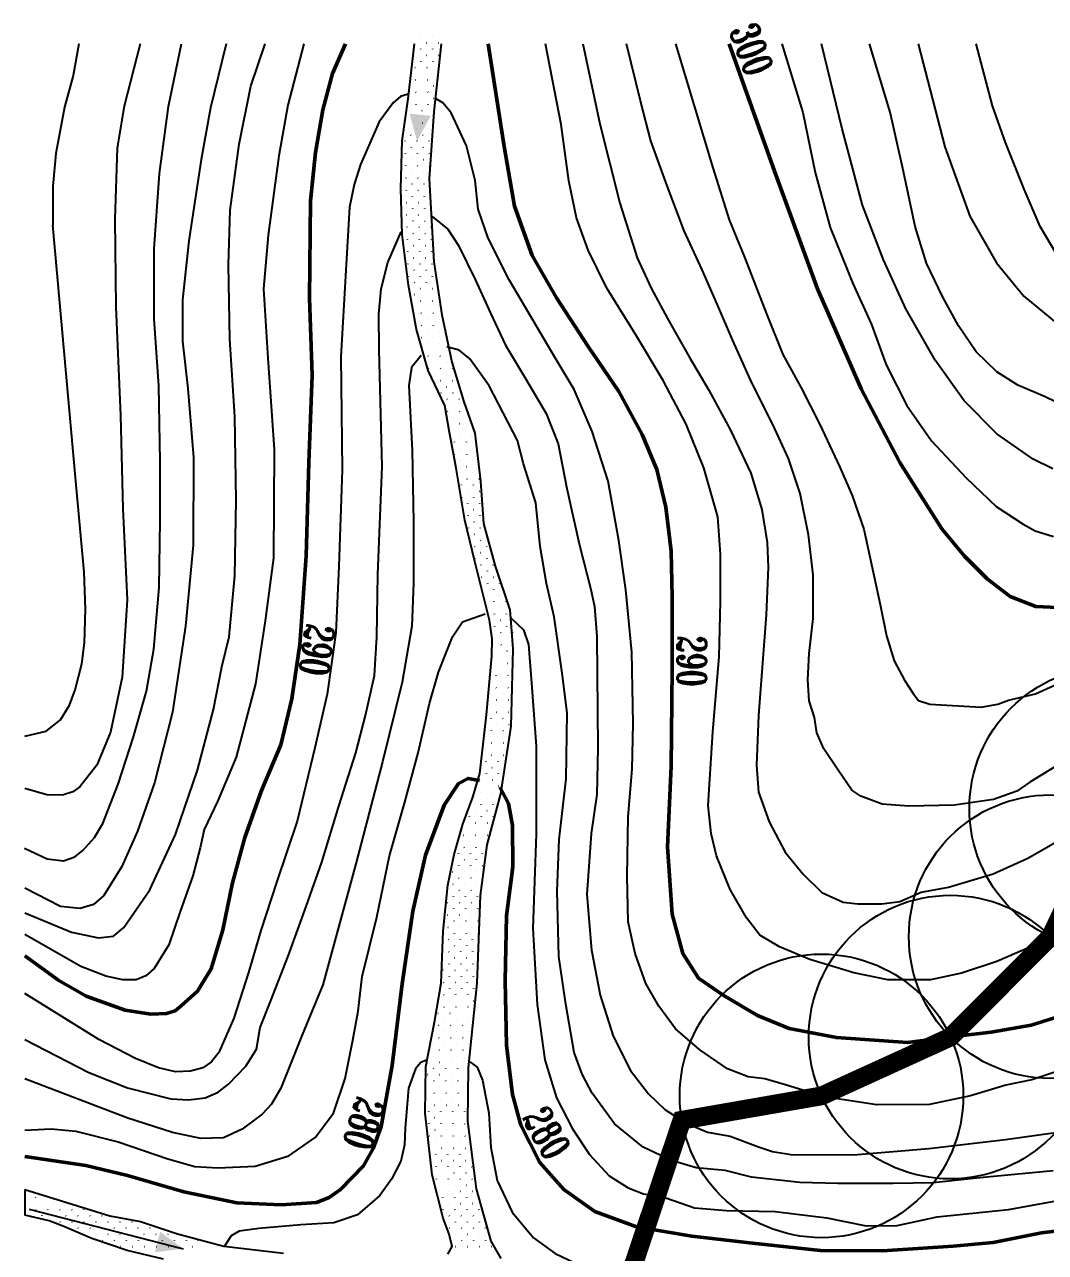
# Model space of a CAD drawing. Header units: millimetres. Extents: x 2268 to 10992, y 389 to 3530.
# Drawn here: x 2281 to 2552.8, y 1310.5 to 1637.3 of the extents above; entities that cross this region are included whole.
import ezdxf
from ezdxf.enums import TextEntityAlignment as Align

# ---------------------------------------------------------------- set-up
doc = ezdxf.new("R2010")
doc.units = ezdxf.units.MM
doc.layers.get('0').update_dxf_attribs({"true_color": 0xd9d9d9})
for name, color, linetype in [('cerchi', 101, 'Continuous'), ('fiume', 4, 'Continuous'), ('tracciolino 1', 140, 'Continuous')]:
    doc.layers.add(name, color=color, linetype=linetype)
doc.layers.add('linee rosse', color=7, linetype='Continuous', lineweight=50, true_color=0xffc2c2)
doc.styles.add('TRIPLEX', font='romant', dxfattribs={"width": 0.86, "height": 10})

# ---------------------------------------------------------------- blocks, each defined once
blk = doc.blocks.new('B01C419F8')
at = {"layer": 'fiume', "linetype": 'Continuous'}
for p, q in [((262.66, 45.44), (262.68, 45.45)), ((263.82, 45.47), (263.84, 45.48)), ((264.98, 45.5), (265, 45.51)), ((265.56, 46.08), (265.57, 46.09)), ((266.14, 45.52), (266.15, 45.54)), ((267.3, 45.55), (267.31, 45.57)), ((268.46, 45.58), (268.47, 45.59)), ((269.62, 45.61), (269.63, 45.62)), ((270.78, 45.64), (270.79, 45.65)), ((271.94, 45.66), (271.95, 45.68)), ((273.1, 45.69), (273.11, 45.71)), ((274.26, 45.72), (274.27, 45.74)), ((275.42, 45.75), (275.43, 45.76)), ((277.16, 45.23), (277.17, 45.24)), ((278.32, 45.25), (278.33, 45.27)), ((259.18, 44.22), (259.2, 44.24)), ((260.34, 44.25), (260.36, 44.26)), ((260.92, 44.83), (260.94, 44.84)), ((261.5, 44.28), (261.52, 44.29)), ((262.08, 44.86), (262.1, 44.87)), ((262.66, 44.31), (262.68, 44.32)), ((263.24, 44.89), (263.26, 44.9)), ((263.82, 44.34), (263.84, 44.35)), ((264.4, 44.92), (264.42, 44.93)), ((264.98, 44.36), (265, 44.38)), ((265.56, 44.94), (265.58, 44.96)), ((266.14, 44.39), (266.15, 44.41)), ((266.72, 44.97), (266.73, 44.99)), ((267.3, 44.42), (267.31, 44.43)), ((267.88, 45), (267.89, 45.01)), ((268.46, 44.45), (268.47, 44.46)), ((269.04, 45.03), (269.05, 45.04)), ((269.62, 44.48), (269.63, 44.49)), ((270.2, 45.06), (270.21, 45.07)), ((270.78, 44.51), (270.79, 44.52)), ((271.36, 45.09), (271.37, 45.1)), ((271.94, 44.53), (271.95, 44.55)), ((272.52, 45.11), (272.53, 45.13)), ((273.1, 44.56), (273.11, 44.58)), ((273.68, 45.14), (273.69, 45.16)), ((274.26, 44.59), (274.27, 44.6)), ((274.84, 45.17), (274.85, 45.18)), ((275.42, 44.62), (275.43, 44.63)), ((276, 45.2), (276.01, 45.21)), ((276, 44.07), (276.01, 44.08)), ((276.58, 44.65), (276.59, 44.66)), ((277.16, 44.1), (277.17, 44.11)), ((277.74, 44.68), (277.75, 44.69)), ((278.32, 44.12), (278.33, 44.14)), ((278.9, 44.7), (278.91, 44.72)), ((279.48, 44.15), (279.49, 44.17)), ((280.06, 44.73), (280.07, 44.75)), ((280.64, 44.18), (280.65, 44.19)), ((281.22, 44.76), (281.23, 44.77)), ((281.8, 44.21), (281.81, 44.22)), ((282.96, 44.24), (282.97, 44.25)), ((323.54, 44.1), (323.56, 44.11)), ((251.07, 42.89), (251.08, 42.91)), ((252.22, 42.92), (252.24, 42.94)), ((253.38, 42.95), (253.4, 42.96)), ((254.54, 42.98), (254.56, 42.99)), ((255.7, 43.01), (255.72, 43.02)), ((256.86, 43.03), (256.88, 43.05)), ((257.44, 43.61), (257.46, 43.63)), ((258.02, 43.06), (258.04, 43.08)), ((258.6, 43.64), (258.62, 43.66)), ((259.18, 43.09), (259.2, 43.11)), ((259.76, 43.67), (259.78, 43.69)), ((260.34, 43.12), (260.36, 43.13)), ((260.92, 43.7), (260.94, 43.71)), ((262.08, 43.73), (262.1, 43.74)), ((263.24, 43.76), (263.26, 43.77)), ((270.2, 43.93), (270.21, 43.94)), ((271.36, 43.95), (271.37, 43.97)), ((272.52, 43.98), (272.53, 44)), ((273.68, 44.01), (273.69, 44.02)), ((274.84, 44.04), (274.85, 44.05)), ((275.42, 43.49), (275.43, 43.5)), ((276.58, 43.52), (276.59, 43.53)), ((277.74, 43.54), (277.75, 43.56)), ((278.9, 43.57), (278.91, 43.59)), ((279.48, 43.02), (279.49, 43.03)), ((280.06, 43.6), (280.07, 43.61)), ((280.64, 43.05), (280.65, 43.06)), ((281.22, 43.63), (281.23, 43.64)), ((281.8, 43.08), (281.81, 43.09)), ((282.38, 43.66), (282.39, 43.67)), ((282.96, 43.11), (282.97, 43.12)), ((283.54, 43.69), (283.55, 43.7)), ((284.12, 43.13), (284.13, 43.15)), ((284.7, 43.71), (284.71, 43.73)), ((285.28, 43.16), (285.29, 43.18)), ((286.43, 43.19), (286.45, 43.2)), ((287.59, 43.22), (287.61, 43.23)), ((321.22, 42.91), (321.24, 42.92)), ((321.8, 43.49), (321.82, 43.5)), ((322.38, 42.94), (322.4, 42.95)), ((322.96, 43.52), (322.98, 43.53)), ((323.54, 42.96), (323.56, 42.98)), ((245.85, 42.2), (245.86, 42.21)), ((247.01, 42.23), (247.02, 42.24)), ((248.17, 42.26), (248.18, 42.27)), ((249.33, 42.28), (249.34, 42.3)), ((249.91, 42.86), (249.92, 42.88)), ((249.91, 41.73), (249.92, 41.75)), ((250.49, 42.31), (250.5, 42.33)), ((251.07, 41.76), (251.08, 41.78)), ((251.65, 42.34), (251.66, 42.36)), ((252.22, 41.79), (252.24, 41.8)), ((252.8, 42.37), (252.82, 42.38)), ((253.38, 41.82), (253.4, 41.83)), ((253.96, 42.4), (253.98, 42.41)), ((254.54, 41.85), (254.56, 41.86)), ((255.12, 42.43), (255.14, 42.44)), ((255.7, 41.87), (255.72, 41.89)), ((256.28, 42.45), (256.3, 42.47)), ((257.44, 42.48), (257.46, 42.5)), ((258.6, 42.51), (258.62, 42.53)), ((281.22, 42.5), (281.23, 42.51)), ((282.38, 42.53), (282.39, 42.54)), ((282.96, 41.97), (282.97, 41.99)), ((283.54, 42.55), (283.55, 42.57)), ((284.12, 42), (284.13, 42.02)), ((284.7, 42.58), (284.71, 42.6)), ((285.28, 42.03), (285.29, 42.04)), ((285.85, 42.61), (285.87, 42.62)), ((286.43, 42.06), (286.45, 42.07)), ((287.01, 42.64), (287.03, 42.65)), ((287.59, 42.09), (287.61, 42.1)), ((288.17, 42.67), (288.19, 42.68)), ((288.75, 42.12), (288.77, 42.13)), ((289.33, 42.7), (289.35, 42.71)), ((289.91, 42.14), (289.93, 42.16)), ((290.49, 42.72), (290.51, 42.74)), ((291.07, 42.17), (291.09, 42.19)), ((291.65, 42.75), (291.67, 42.77)), ((292.23, 42.2), (292.25, 42.21)), ((292.81, 42.78), (292.83, 42.79)), ((293.39, 42.23), (293.41, 42.24)), ((293.97, 42.81), (293.99, 42.82)), ((294.55, 42.26), (294.57, 42.27)), ((295.13, 42.84), (295.15, 42.85)), ((295.71, 42.28), (295.73, 42.3)), ((296.29, 41.73), (296.31, 41.75)), ((296.87, 42.31), (296.89, 42.33)), ((297.45, 41.76), (297.47, 41.78)), ((298.03, 42.34), (298.05, 42.36)), ((298.61, 41.79), (298.63, 41.8)), ((299.19, 42.37), (299.21, 42.38)), ((299.77, 41.82), (299.78, 41.83)), ((300.35, 42.4), (300.36, 42.41)), ((300.93, 41.85), (300.94, 41.86)), ((301.51, 42.43), (301.52, 42.44)), ((302.09, 41.87), (302.1, 41.89)), ((303.25, 41.9), (303.26, 41.92)), ((304.41, 41.93), (304.42, 41.95)), ((305.57, 41.96), (305.58, 41.97)), ((316.01, 42.21), (316.02, 42.23)), ((317.17, 42.24), (317.18, 42.26)), ((318.33, 42.27), (318.34, 42.28)), ((319.48, 42.3), (319.5, 42.31)), ((320.06, 42.88), (320.08, 42.89)), ((320.06, 41.75), (320.08, 41.76)), ((320.64, 42.33), (320.66, 42.34)), ((321.22, 41.78), (321.24, 41.79)), ((321.8, 42.36), (321.82, 42.37)), ((322.38, 41.8), (322.4, 41.82)), ((322.96, 42.38), (322.98, 42.4)), ((323.54, 41.83), (323.56, 41.85)), ((243.53, 41.01), (243.54, 41.03)), ((244.69, 41.04), (244.7, 41.05)), ((245.27, 41.62), (245.28, 41.63)), ((245.85, 41.07), (245.86, 41.08)), ((246.43, 41.65), (246.44, 41.66)), ((247.01, 41.1), (247.02, 41.11)), ((247.59, 41.68), (247.6, 41.69)), ((248.17, 41.13), (248.18, 41.14)), ((248.75, 41.71), (248.76, 41.72)), ((248.75, 40.57), (248.76, 40.59)), ((249.33, 41.15), (249.34, 41.17)), ((250.49, 41.18), (250.5, 41.2)), ((251.65, 41.21), (251.66, 41.22)), ((252.8, 41.24), (252.82, 41.25)), ((283.54, 41.42), (283.55, 41.44)), ((284.7, 41.45), (284.71, 41.46)), ((285.28, 40.9), (285.29, 40.91)), ((285.85, 41.48), (285.87, 41.49)), ((286.43, 40.93), (286.45, 40.94)), ((287.01, 41.51), (287.03, 41.52)), ((287.59, 40.96), (287.61, 40.97)), ((288.17, 41.54), (288.19, 41.55)), ((288.75, 40.98), (288.77, 41)), ((289.33, 41.56), (289.35, 41.58)), ((289.91, 41.01), (289.93, 41.03)), ((290.49, 41.59), (290.51, 41.61)), ((291.07, 41.04), (291.09, 41.05)), ((291.65, 41.62), (291.67, 41.63)), ((292.23, 41.07), (292.25, 41.08)), ((292.81, 41.65), (292.83, 41.66)), ((293.39, 41.1), (293.41, 41.11)), ((293.97, 41.68), (293.99, 41.69)), ((294.55, 41.13), (294.57, 41.14)), ((295.13, 41.71), (295.15, 41.72)), ((295.13, 40.57), (295.15, 40.59)), ((295.71, 41.15), (295.73, 41.17)), ((296.29, 40.6), (296.31, 40.62)), ((296.87, 41.18), (296.89, 41.2)), ((297.45, 40.63), (297.47, 40.64)), ((298.03, 41.21), (298.05, 41.22)), ((298.61, 40.66), (298.63, 40.67)), ((299.19, 41.24), (299.21, 41.25)), ((299.77, 40.69), (299.78, 40.7)), ((300.35, 41.27), (300.36, 41.28)), ((300.93, 40.72), (300.94, 40.73)), ((301.51, 41.3), (301.52, 41.31)), ((302.09, 40.74), (302.1, 40.76)), ((302.67, 41.32), (302.68, 41.34)), ((303.25, 40.77), (303.26, 40.79)), ((303.83, 41.35), (303.84, 41.37)), ((304.41, 40.8), (304.42, 40.81)), ((304.99, 41.38), (305, 41.39)), ((305.57, 40.83), (305.58, 40.84)), ((306.15, 41.41), (306.16, 41.42)), ((306.73, 40.86), (306.74, 40.87)), ((307.31, 41.44), (307.32, 41.45)), ((307.89, 40.88), (307.9, 40.9)), ((308.47, 41.46), (308.48, 41.48)), ((309.05, 40.91), (309.06, 40.93)), ((309.63, 41.49), (309.64, 41.51)), ((310.21, 40.94), (310.22, 40.96)), ((310.79, 41.52), (310.8, 41.54)), ((311.37, 40.97), (311.38, 40.98)), ((311.95, 41.55), (311.96, 41.56)), ((312.53, 41), (312.54, 41.01)), ((313.11, 41.58), (313.12, 41.59)), ((313.69, 41.03), (313.7, 41.04)), ((314.27, 41.61), (314.28, 41.62)), ((314.85, 41.05), (314.86, 41.07)), ((315.43, 41.63), (315.44, 41.65)), ((316.01, 41.08), (316.02, 41.1)), ((316.59, 41.66), (316.6, 41.68)), ((317.17, 41.11), (317.18, 41.13)), ((317.75, 41.69), (317.76, 41.71)), ((318.33, 41.14), (318.34, 41.15)), ((318.91, 41.72), (318.92, 41.73)), ((318.91, 40.59), (318.92, 40.6)), ((319.48, 41.17), (319.5, 41.18)), ((320.06, 40.62), (320.08, 40.63)), ((320.64, 41.2), (320.66, 41.21)), ((321.22, 40.64), (321.24, 40.66)), ((321.8, 41.22), (321.82, 41.24)), ((322.38, 40.67), (322.4, 40.69)), ((322.96, 41.25), (322.98, 41.27)), ((323.54, 40.7), (323.56, 40.72)), ((237.73, 39.74), (237.74, 39.75)), ((238.89, 39.77), (238.9, 39.78)), ((240.05, 39.8), (240.06, 39.81)), ((240.63, 40.38), (240.64, 40.39)), ((241.21, 39.82), (241.22, 39.84)), ((241.79, 40.4), (241.8, 40.42)), ((242.37, 39.85), (242.38, 39.87)), ((242.95, 40.43), (242.96, 40.45)), ((243.53, 39.88), (243.54, 39.89)), ((244.11, 40.46), (244.12, 40.47)), ((244.69, 39.91), (244.7, 39.92)), ((245.27, 40.49), (245.28, 40.5)), ((246.43, 40.52), (246.44, 40.53)), ((247.59, 40.55), (247.6, 40.56)), ((288.17, 40.4), (288.19, 40.42)), ((289.33, 40.43), (289.35, 40.45)), ((289.91, 39.88), (289.93, 39.89)), ((290.49, 40.46), (290.51, 40.47)), ((291.07, 39.91), (291.09, 39.92)), ((291.65, 40.49), (291.67, 40.5)), ((292.23, 39.94), (292.25, 39.95)), ((292.81, 40.52), (292.83, 40.53)), ((293.39, 39.97), (293.41, 39.98)), ((293.97, 40.55), (293.99, 40.56)), ((294.55, 39.99), (294.57, 40.01)), ((295.71, 40.02), (295.73, 40.04)), ((296.29, 39.47), (296.31, 39.48)), ((296.87, 40.05), (296.89, 40.06)), ((297.45, 39.5), (297.47, 39.51)), ((298.03, 40.08), (298.05, 40.09)), ((298.61, 39.53), (298.63, 39.54)), ((299.19, 40.11), (299.21, 40.12)), ((299.77, 39.56), (299.78, 39.57)), ((300.35, 40.14), (300.36, 40.15)), ((300.93, 39.58), (300.94, 39.6)), ((301.51, 40.16), (301.52, 40.18)), ((302.09, 39.61), (302.1, 39.63)), ((302.67, 40.19), (302.68, 40.21)), ((303.25, 39.64), (303.26, 39.65)), ((303.83, 40.22), (303.84, 40.23)), ((304.41, 39.67), (304.42, 39.68)), ((304.99, 40.25), (305, 40.26)), ((305.57, 39.7), (305.58, 39.71)), ((306.15, 40.28), (306.16, 40.29)), ((306.73, 39.73), (306.74, 39.74)), ((307.31, 40.31), (307.32, 40.32)), ((307.89, 39.75), (307.9, 39.77)), ((308.47, 40.33), (308.48, 40.35)), ((309.05, 39.78), (309.06, 39.8)), ((309.63, 40.36), (309.64, 40.38)), ((310.21, 39.81), (310.22, 39.82)), ((310.79, 40.39), (310.8, 40.4)), ((311.37, 39.84), (311.38, 39.85)), ((311.95, 40.42), (311.96, 40.43)), ((312.53, 39.87), (312.54, 39.88)), ((313.11, 40.45), (313.12, 40.46)), ((313.69, 39.89), (313.7, 39.91)), ((314.27, 40.47), (314.28, 40.49)), ((314.85, 39.92), (314.86, 39.94)), ((315.43, 40.5), (315.44, 40.52)), ((316.01, 39.95), (316.02, 39.97)), ((316.59, 40.53), (316.6, 40.55)), ((317.17, 39.98), (317.18, 39.99)), ((317.75, 40.56), (317.76, 40.57)), ((317.75, 39.43), (317.76, 39.44)), ((318.33, 40.01), (318.34, 40.02)), ((318.91, 39.46), (318.92, 39.47)), ((319.48, 40.04), (319.5, 40.05)), ((320.06, 39.48), (320.08, 39.5)), ((320.64, 40.06), (320.66, 40.08)), ((321.8, 40.09), (321.82, 40.11)), ((209.32, 38.48), (209.33, 38.49)), ((209.9, 39.06), (209.91, 39.07)), ((210.48, 38.51), (210.49, 38.52)), ((211.06, 39.09), (211.07, 39.1)), ((211.64, 38.54), (211.65, 38.55)), ((212.22, 39.12), (212.23, 39.13)), ((212.8, 38.57), (212.81, 38.58)), ((213.96, 38.59), (213.97, 38.61)), ((215.12, 38.62), (215.13, 38.64)), ((227.29, 38.35), (227.31, 38.37)), ((228.45, 38.38), (228.47, 38.4)), ((229.61, 38.41), (229.63, 38.42)), ((230.77, 38.44), (230.79, 38.45)), ((231.93, 38.47), (231.95, 38.48)), ((233.09, 38.49), (233.1, 38.51)), ((234.25, 38.52), (234.26, 38.54)), ((234.83, 39.1), (234.84, 39.12)), ((235.41, 38.55), (235.42, 38.57)), ((235.99, 39.13), (236, 39.15)), ((236.57, 38.58), (236.58, 38.59)), ((237.15, 39.16), (237.16, 39.17)), ((237.73, 38.61), (237.74, 38.62)), ((238.31, 39.19), (238.32, 39.2)), ((238.89, 38.64), (238.9, 38.65)), ((239.47, 39.22), (239.48, 39.23)), ((240.05, 38.66), (240.06, 38.68)), ((240.63, 39.24), (240.64, 39.26)), ((241.21, 38.69), (241.22, 38.71)), ((241.79, 39.27), (241.8, 39.29)), ((242.95, 39.3), (242.96, 39.32)), ((301.51, 39.03), (301.52, 39.05)), ((302.67, 39.06), (302.68, 39.07)), ((303.25, 38.51), (303.26, 38.52)), ((303.83, 39.09), (303.84, 39.1)), ((304.41, 38.54), (304.42, 38.55)), ((304.99, 39.12), (305, 39.13)), ((305.57, 38.57), (305.58, 38.58)), ((306.15, 39.15), (306.16, 39.16)), ((306.73, 38.59), (306.74, 38.61)), ((307.31, 39.17), (307.32, 39.19)), ((307.89, 38.62), (307.9, 38.64)), ((308.47, 39.2), (308.48, 39.22)), ((309.05, 38.65), (309.06, 38.66)), ((309.63, 39.23), (309.64, 39.24)), ((310.21, 38.68), (310.22, 38.69)), ((310.79, 39.26), (310.8, 39.27)), ((311.37, 38.71), (311.38, 38.72)), ((311.95, 39.29), (311.96, 39.3)), ((312.53, 38.74), (312.54, 38.75)), ((313.11, 39.32), (313.12, 39.33)), ((313.69, 38.76), (313.7, 38.78)), ((314.27, 39.34), (314.28, 39.36)), ((314.85, 38.79), (314.86, 38.81)), ((315.43, 39.37), (315.44, 39.39)), ((316.01, 38.82), (316.02, 38.83)), ((316.59, 39.4), (316.6, 39.41)), ((317.17, 38.85), (317.18, 38.86)), ((318.33, 38.88), (318.34, 38.89)), ((209.32, 37.35), (209.33, 37.36)), ((209.9, 37.93), (209.91, 37.94)), ((210.48, 37.38), (210.49, 37.39)), ((211.06, 37.96), (211.07, 37.97)), ((211.64, 37.41), (211.65, 37.42)), ((212.22, 37.99), (212.23, 38)), ((212.8, 37.43), (212.81, 37.45)), ((213.38, 38.01), (213.39, 38.03)), ((213.96, 37.46), (213.97, 37.48)), ((214.54, 38.04), (214.55, 38.06)), ((215.12, 37.49), (215.13, 37.5)), ((215.7, 38.07), (215.71, 38.08)), ((216.28, 37.52), (216.29, 37.53)), ((216.86, 38.1), (216.87, 38.11)), ((217.44, 37.55), (217.45, 37.56)), ((218.02, 38.13), (218.03, 38.14)), ((218.59, 37.58), (218.61, 37.59)), ((219.17, 38.16), (219.19, 38.17)), ((219.75, 37.6), (219.77, 37.62)), ((220.33, 38.18), (220.35, 38.2)), ((220.91, 37.63), (220.93, 37.65)), ((221.49, 38.21), (221.5, 38.22)), ((222.07, 37.66), (222.09, 37.67)), ((222.65, 37.11), (222.67, 37.12)), ((223.23, 37.69), (223.25, 37.7)), ((223.81, 37.14), (223.83, 37.15)), ((224.39, 37.72), (224.41, 37.73)), ((224.97, 37.17), (224.99, 37.18)), ((225.55, 37.75), (225.57, 37.76)), ((226.13, 37.19), (226.15, 37.21)), ((226.71, 37.77), (226.73, 37.79)), ((227.29, 37.22), (227.31, 37.24)), ((227.87, 37.8), (227.89, 37.82)), ((228.45, 37.25), (228.47, 37.26)), ((229.03, 37.83), (229.05, 37.84)), ((229.61, 37.28), (229.63, 37.29)), ((230.19, 37.86), (230.21, 37.87)), ((230.77, 37.31), (230.79, 37.32)), ((231.35, 37.89), (231.37, 37.9)), ((231.93, 37.34), (231.95, 37.35)), ((232.51, 37.92), (232.52, 37.93)), ((233.09, 37.36), (233.1, 37.38)), ((233.67, 37.94), (233.68, 37.96)), ((234.25, 37.39), (234.26, 37.41)), ((234.83, 37.97), (234.84, 37.99)), ((235.41, 37.42), (235.42, 37.43)), ((235.99, 38), (236, 38.01)), ((236.57, 37.45), (236.58, 37.46)), ((237.15, 38.03), (237.16, 38.04)), ((237.73, 37.48), (237.74, 37.49)), ((238.31, 38.06), (238.32, 38.07)), ((238.89, 37.5), (238.9, 37.52)), ((239.47, 38.08), (239.48, 38.1)), ((240.63, 38.11), (240.64, 38.13)), ((306.15, 38.01), (306.16, 38.03)), ((307.31, 38.04), (307.32, 38.06)), ((308.47, 38.07), (308.48, 38.08)), ((309.63, 38.1), (309.64, 38.11)), ((310.79, 38.13), (310.8, 38.14)), ((311.95, 38.16), (311.96, 38.17)), ((313.11, 38.18), (313.12, 38.2)), ((314.27, 38.21), (314.28, 38.23)), ((209.91, 36.81), (209.91, 36.81)), ((211.06, 36.83), (211.07, 36.84)), ((212.22, 36.85), (212.23, 36.87)), ((213.38, 36.88), (213.39, 36.9)), ((213.97, 36.34), (213.97, 36.35)), ((214.54, 36.91), (214.55, 36.93)), ((215.12, 36.36), (215.13, 36.37)), ((215.7, 36.94), (215.71, 36.95)), ((216.28, 36.39), (216.29, 36.4)), ((216.86, 36.97), (216.87, 36.98)), ((217.44, 36.42), (217.45, 36.43)), ((218.02, 37), (218.03, 37.01)), ((218.59, 36.44), (218.61, 36.46)), ((219.17, 37.02), (219.19, 37.04)), ((219.75, 36.47), (219.77, 36.49)), ((220.33, 37.05), (220.35, 37.07)), ((220.91, 36.5), (220.93, 36.51)), ((221.49, 37.08), (221.51, 37.09)), ((221.49, 35.95), (221.51, 35.96)), ((222.07, 36.53), (222.09, 36.54)), ((222.65, 35.98), (222.67, 35.99)), ((223.23, 36.56), (223.25, 36.57)), ((223.81, 36.01), (223.83, 36.02)), ((224.39, 36.59), (224.41, 36.6)), ((224.97, 36.03), (224.99, 36.05)), ((225.55, 36.61), (225.57, 36.63)), ((226.13, 36.06), (226.15, 36.08)), ((226.71, 36.64), (226.73, 36.66)), ((227.29, 36.09), (227.31, 36.1)), ((227.87, 36.67), (227.89, 36.68)), ((228.45, 36.12), (228.47, 36.13)), ((229.03, 36.7), (229.05, 36.71)), ((229.61, 36.15), (229.63, 36.16)), ((230.19, 36.73), (230.21, 36.74)), ((230.77, 36.18), (230.79, 36.19)), ((231.35, 36.76), (231.37, 36.77)), ((231.93, 36.2), (231.95, 36.22)), ((232.51, 36.78), (232.52, 36.8)), ((233.67, 36.81), (233.68, 36.83)), ((234.83, 36.84), (234.84, 36.85)), ((235.99, 36.87), (236, 36.88)), ((218.02, 35.86), (218.03, 35.88)), ((219.17, 35.89), (219.19, 35.91)), ((220.33, 35.92), (220.35, 35.94)), ((323.54, 18.07), (323.56, 18.09)), ((322.96, 16.36), (322.98, 16.38)), ((323.54, 16.94), (323.56, 16.96)), ((322.96, 15.23), (322.98, 15.25)), ((323.54, 15.81), (323.56, 15.83)), ((322.96, 14.1), (322.98, 14.11)), ((323.54, 14.68), (323.56, 14.69)), ((322.38, 13.52), (322.4, 13.53)), ((322.96, 12.97), (322.98, 12.98)), ((323.54, 13.55), (323.56, 13.56)), ((321.8, 11.81), (321.82, 11.82)), ((322.38, 12.39), (322.4, 12.4)), ((322.96, 11.84), (322.98, 11.85)), ((323.54, 12.42), (323.56, 12.43)), ((321.8, 10.68), (321.82, 10.69)), ((322.38, 11.26), (322.4, 11.27)), ((322.96, 10.71), (322.98, 10.72)), ((323.54, 11.29), (323.56, 11.3)), ((321.22, 10.1), (321.24, 10.11)), ((321.8, 9.55), (321.82, 9.56)), ((322.38, 10.13), (322.4, 10.14)), ((322.96, 9.57), (322.98, 9.59)), ((323.54, 10.15), (323.56, 10.17)), ((321.22, 8.97), (321.24, 8.98)), ((321.8, 8.41), (321.82, 8.43)), ((322.38, 8.99), (322.4, 9.01)), ((322.96, 8.44), (322.98, 8.46)), ((323.54, 9.02), (323.56, 9.04)), ((320.64, 7.25), (320.66, 7.27)), ((321.22, 7.83), (321.24, 7.85)), ((321.8, 7.28), (321.82, 7.3)), ((322.38, 7.86), (322.4, 7.88)), ((322.96, 7.31), (322.98, 7.33)), ((320.64, 6.12), (320.66, 6.14)), ((321.22, 6.7), (321.24, 6.72)), ((321.8, 6.15), (321.82, 6.17)), ((322.38, 6.73), (322.4, 6.75)), ((320.06, 5.54), (320.08, 5.56)), ((320.64, 4.99), (320.66, 5.01)), ((321.22, 5.57), (321.24, 5.59)), ((321.8, 5.02), (321.82, 5.03)), ((322.38, 5.6), (322.4, 5.61)), ((319.49, 3.84), (319.5, 3.85)), ((320.06, 4.41), (320.08, 4.43)), ((320.64, 3.86), (320.66, 3.87)), ((321.22, 4.44), (321.24, 4.45)), ((319.48, 2.7), (319.5, 2.72)), ((320.06, 3.28), (320.08, 3.3)), ((320.64, 2.73), (320.66, 2.74)), ((321.22, 3.31), (321.24, 3.32)), ((319.48, 1.57), (319.5, 1.58)), ((320.06, 2.15), (320.08, 2.16)), ((320.64, 1.6), (320.66, 1.61)), ((318.33, 0.42), (318.34, 0.42)), ((318.91, 0.99), (318.92, 1)), ((319.48, 0.44), (319.5, 0.45)), ((320.06, 1.02), (320.08, 1.03)), ((320.64, 0.47), (320.66, 0.48))]:
    blk.add_line(p, q, dxfattribs=at)

msp = doc.modelspace()

# ---------------------------------------------------------------- linework, layer by layer
at = {"transparency": 33554687}
for p, q in [((2281.01408, 1327.20964), (2281.01408, 1320.44165)), ((2282.22896, 1322.02262), (2323.17704, 1311.50137))]:
    msp.add_line(p, q, dxfattribs=at)
for points in [[(2280.95846, 1418.12751), (2287.012, 1415.25328), (2291.32838, 1414.74764), (2294.35029, 1415.77154), (2296.52045, 1417.48591), (2299.61382, 1420.90462), (2301.83795, 1424.66527), (2305.8601, 1435.16377), (2309.98452, 1447.70744), (2313.42721, 1459.84208), (2315.4042, 1471.0223), (2316.76764, 1487.45178), (2317.04033, 1505.27879), (2317.04033, 1521.09472), (2316.73356, 1541.17141), (2315.50646, 1558.96433), (2315.47237, 1577.57532), (2316.91611, 1597.61718), (2319.26804, 1615.50159), (2322.74081, 1632.13514)], [(2355.2835, 1632.13514), (2351.02967, 1615.83067), (2348.65515, 1602.35588), (2345.84305, 1581.25661), (2344.58186, 1566.90638), (2345.74079, 1548.49991), (2347.37692, 1524.19655), (2347.24058, 1495.35975), (2345.05907, 1478.58941), (2342.46853, 1461.81907), (2337.28745, 1442.28776), (2332.31088, 1430.52807), (2328.76593, 1423.09731), (2327.74335, 1418.18892), (2325.73227, 1410.75816), (2322.39184, 1401.24815), (2319.39227, 1392.38577), (2315.43829, 1386.07985), (2313.28051, 1384.0907), (2310.65157, 1383.05119), (2307.12222, 1383.07848), (2302.63537, 1384.02772), (2295.98445, 1386.59684), (2280.99262, 1395.1171)], [(2334.62101, 1632.13514), (2330.47666, 1615.13176), (2327.94787, 1601.38443), (2324.67561, 1579.75682), (2323.03948, 1563.97498), (2323.03948, 1553.03336), (2324.437, 1540.38743), (2325.93679, 1522.01504), (2325.86862, 1498.76835), (2323.82346, 1477.19188), (2320.38076, 1454.25197), (2315.54054, 1435.50463), (2311.0071, 1422.58602), (2306.8486, 1413.21235), (2302.04093, 1405.45707), (2299.31642, 1403.10705), (2295.80663, 1402.00409), (2290.49137, 1402.60631), (2280.99262, 1407.42689)], [(2280.99262, 1400.8368), (2293.47339, 1395.69347), (2300.63856, 1394.1949), (2304.61107, 1394.67369), (2307.42608, 1396.96837), (2314.28621, 1406.97871), (2321.16474, 1421.76795), (2327.02754, 1438.84507), (2331.2883, 1455.03594), (2333.46981, 1466.3866), (2335.41271, 1474.36274), (2336.98067, 1490.55362), (2337.28745, 1510.73256), (2336.94659, 1532.95667), (2335.58315, 1553.51056), (2335.24228, 1573.34865), (2335.71949, 1587.83522), (2338.10551, 1605.45771), (2341.23711, 1620.84033), (2345.00936, 1632.13514)], [(2311.73477, 1632.13514), (2307.45891, 1615.51772), (2305.63854, 1604.48626), (2304.97387, 1585.51737), (2305.28064, 1562.06616), (2306.50774, 1533.3657), (2307.15537, 1508.38062), (2308.24613, 1484.21361), (2306.95086, 1463.55746), (2303.84903, 1448.96863), (2300.16773, 1440.14034), (2295.70969, 1434.41891), (2293.79971, 1433.06458), (2291.02679, 1432.17313), (2286.93428, 1432.29503), (2281.06557, 1433.98077)], [(2295.43206, 1632.13514), (2293.86181, 1623.69375), (2291.60234, 1615.31299), (2289.25848, 1602.97117), (2288.50184, 1594.23546), (2288.51234, 1583.81139)], [(2393.69386, 1309.99839), (2394.80911, 1312.11308), (2394.05202, 1315.39202), (2392.36909, 1319.62237), (2389.44314, 1331.12204), (2387.60592, 1347.55501), (2387.77603, 1360.00731), (2390.1236, 1371.77917), (2391.85875, 1382.19011), (2392.40312, 1395.9693), (2393.62793, 1408.25149), (2395.32907, 1416.41694), (2397.60859, 1424.48032), (2400.29638, 1431.65911), (2402.20165, 1437.95331), (2403.97083, 1453.60375), (2405.36576, 1469.18614), (2405.49335, 1473.80472), (2404.75335, 1478.78054), (2400.87477, 1494.36294), (2398.18697, 1505.38629), (2395.77136, 1519.74387), (2394.10425, 1528.72586), (2392.81139, 1535.90465), (2388.42246, 1545.22687), (2385.3264, 1556.08011), (2383.18297, 1567.95403), (2381.48183, 1581.39299), (2381.1416, 1593.64116), (2381.48183, 1606.33163), (2383.06985, 1617.49653), (2384.79857, 1632.13514)], [(2391.91809, 1632.13514), (2389.90792, 1614.05523), (2388.69464, 1596.22689), (2389.95348, 1574.14616), (2392.06289, 1559.99272), (2394.71666, 1547.40432), (2397.88077, 1536.85728), (2400.84074, 1528.55574), (2402.33774, 1515.76321), (2403.15429, 1504.46768), (2406.28438, 1493.17214), (2410.12894, 1481.50236), (2410.94549, 1471.15946), (2410.43515, 1450.5417), (2407.67931, 1432.5437), (2404.03888, 1418.96864), (2402.23568, 1405.52968), (2401.38511, 1382.15609), (2399.07156, 1359.66709), (2398.90145, 1345.47962), (2401.18097, 1327.41357), (2405.1276, 1313.49829), (2407.76436, 1308.87546)], [(2558.0256, 1396.7178), (2551.08497, 1392.83921), (2539.82345, 1387.93995), (2530.39917, 1384.84388), (2522.1997, 1383.04068), (2510.76807, 1383.00665), (2501.75206, 1384.91193), (2490.04825, 1388.48431), (2481.91683, 1391.81853), (2476.71136, 1394.94862), (2473.20702, 1399.54168), (2468.78407, 1407.12875), (2465.14364, 1416.00867), (2463.72744, 1421.95414), (2463.00021, 1429.48166), (2464.22503, 1449.01068), (2465.92616, 1469.05005), (2466.26639, 1483.67981), (2466.26639, 1496.37028), (2465.51789, 1506.23686), (2461.80941, 1519.33559), (2457.11428, 1530.93733), (2450.95617, 1542.5731), (2443.98152, 1554.2769), (2436.02021, 1567.10346), (2430.98485, 1577.24222), (2427.88879, 1585.84996), (2425.84743, 1595.6485), (2423.80606, 1610.6355), (2419.63896, 1632.13514)], [(2429.63365, 1632.13514), (2434.11494, 1610.85664), (2439.4565, 1589.72855), (2444.04957, 1575.23488), (2447.79206, 1567.10346), (2452.14697, 1559.04008), (2457.86278, 1548.86729), (2463.17032, 1539.95335), (2468.92016, 1529.30424), (2474.29574, 1517.90664), (2477.28974, 1508.17615), (2478.68467, 1499.3983), (2478.92283, 1492.89996), (2478.41249, 1480.14145), (2476.37113, 1453.39961), (2475.86079, 1440.16478), (2476.37113, 1433.02002), (2479.16099, 1425.05871), (2483.48187, 1416.99533), (2488.24505, 1411.21147), (2493.21236, 1406.27818), (2498.92818, 1403.72648), (2502.80676, 1403.3182), (2509.20303, 1403.3182), (2514.03425, 1403.93061), (2519.68202, 1406.38025), (2520.20353, 1406.47773)], [(2558.46789, 1441.6958), (2548.56729, 1435.67379), (2545.16502, 1433.25818), (2538.93886, 1431.0467), (2528.4939, 1429.51568), (2516.34779, 1429.2435), (2509.27107, 1429.78786), (2503.62331, 1431.96531), (2501.2077, 1433.56438), (2497.53324, 1438.80387), (2493.79075, 1444.55371), (2491.88548, 1448.7385), (2491.23905, 1452.88927), (2489.87814, 1457.2782), (2489.53791, 1462.89194), (2489.81009, 1469.8666), (2490.89882, 1479.22284), (2490.93284, 1490.82458), (2489.63998, 1501.43966), (2487.49655, 1512.46301), (2484.33244, 1521.81925), (2480.18167, 1530.83527), (2474.60195, 1541.92666), (2469.53257, 1553.15415), (2465.44984, 1562.71453), (2461.36712, 1571.9687), (2456.60394, 1582.41367), (2452.07892, 1594.32161), (2447.72402, 1606.36565), (2444.95117, 1616.96372), (2441.25192, 1632.13514)], [(2454.28929, 1632.13514), (2464.191, 1599.11881), (2468.57993, 1585.33962), (2472.62863, 1575.33695), (2478.51456, 1560.33294), (2482.86946, 1549.4797), (2487.70069, 1540.6338), (2492.73604, 1530.83527), (2497.97554, 1519.47169), (2501.25873, 1511.97819), (2504.43985, 1503.0047), (2508.76073, 1482.96533), (2510.42359, 1474.63403), (2512.46921, 1467.96132), (2515.19953, 1462.78988), (2517.57261, 1459.25151), (2518.98881, 1457.36326), (2521.96154, 1456.39361), (2535.63866, 1455.57706), (2540.09564, 1456.42763), (2542.91952, 1457.48233), (2550.13233, 1459.14945), (2560.8835, 1464.04871)], [(2482.53686, 1632.13514), (2488.15986, 1613.87943), (2491.4772, 1597.894), (2495.42384, 1583.29826), (2501.44585, 1568.39632), (2506.41317, 1557.44101), (2510.39382, 1546.72386), (2515.83745, 1535.87062), (2522.40383, 1526.48036), (2531.65801, 1516.68182), (2539.61932, 1509.02672), (2546.83213, 1504.33159), (2550.03452, 1502.56666), (2554.89551, 1501.03138)], [(2554.74241, 1518.99962), (2549.51992, 1521.61511), (2539.85748, 1528.38563), (2531.07962, 1537.09544), (2523.39049, 1547.94868), (2515.5993, 1561.59178), (2509.67935, 1574.69052), (2504.03158, 1589.25223), (2498.62115, 1609.48748), (2493.15973, 1632.13514)], [(2558.17445, 1535.56867), (2552.65001, 1538.21819), (2545.4372, 1541.34828), (2539.85748, 1544.88664), (2534.27776, 1550.19418), (2529.61665, 1557.10079), (2525.36381, 1564.89198), (2521.11097, 1573.80593), (2518.04893, 1583.57044), (2514.95286, 1598.2002), (2511.40224, 1613.95516), (2505.87417, 1632.13514)], [(2518.85056, 1632.13514), (2525.98295, 1604.73256), (2532.64467, 1586.25824), (2539.75541, 1573.83995), (2547.00224, 1565.02807), (2557.61732, 1556.25022)], [(2555.60999, 1576.32361), (2551.35715, 1583.53642), (2547.07029, 1593.50507), (2542.137, 1605.91906), (2538.68847, 1615.67341), (2534.33643, 1632.13514)], [(2520.20353, 1406.47773), (2526.96288, 1407.74115), (2538.80277, 1411.24549), (2548.05695, 1415.46431), (2560.16903, 1422.37091)], [(2281.01408, 1327.20964), (2303.64147, 1320.20841), (2311.80335, 1318.73778), (2321.70396, 1315.43758), (2333.98615, 1312.13738), (2349.94279, 1310.33418)]]:
    msp.add_lwpolyline(points, dxfattribs=at)
at = {"transparency": 33554687, "flags": 128}
for points in [[(2383.09911, 1618.71719), (2381.08057, 1618.09911), (2379.06843, 1616.45685), (2375.39566, 1611.37164), (2370.41909, 1600.03803), (2368.67218, 1594.678), (2367.48769, 1588.65328), (2366.53328, 1571.88294), (2365.16984, 1548.80668), (2365.54479, 1518.77687), (2364.59038, 1493.11007), (2363.84049, 1475.38532), (2361.55672, 1459.0581), (2358.25037, 1444.81013), (2353.51241, 1425.27882), (2348.1609, 1409.1902), (2343.86606, 1396.13524), (2340.55971, 1385.02319), (2336.6739, 1372.88855), (2332.68583, 1363.7194), (2330.76849, 1361.19277), (2328.39099, 1359.66316), (2325.10594, 1358.70875), (2321.13066, 1358.57241), (2316.5823, 1359.62907), (2310.51285, 1362.11736), (2300.7129, 1367.14718), (2280.99262, 1379.45009)], [(2561.632, 1360.61972), (2549.14567, 1356.43493), (2542.17102, 1354.97195), (2532.8488, 1352.21612), (2521.85947, 1349.86855), (2507.91017, 1349.8005), (2493.96086, 1351.90991), (2483.85612, 1355.00598), (2478.07226, 1356.70711), (2473.61529, 1357.25147), (2468.06959, 1359.32686), (2460.75471, 1364.43026), (2454.25638, 1370.00999), (2449.83343, 1375.99798), (2446.36311, 1382.05402), (2443.53923, 1390.04935), (2441.702, 1398.521), (2441.36177, 1410.63308), (2441.63396, 1426.45364), (2442.72268, 1439.07606), (2442.99486, 1451.25618), (2442.65464, 1470.24085), (2441.02155, 1486.87794), (2439.1503, 1499.97668), (2436.36044, 1515.72919), (2432.1076, 1528.96402), (2427.27638, 1540.12346), (2422.207, 1548.59511), (2416.35509, 1558.49572), (2409.99285, 1569.34896), (2404.41313, 1580.40633), (2401.75936, 1588.16351), (2400.94281, 1595.78459), (2398.59525, 1605.03876), (2394.56356, 1613.7826), (2392.35451, 1616.40259), (2390.36419, 1617.59511)], [(2389.51119, 1586.22421), (2393.67471, 1582.80918), (2396.48584, 1578.50106), (2401.04488, 1569.24689), (2404.99151, 1560.50306), (2409.00619, 1551.92934), (2414.31373, 1543.08344), (2419.79139, 1533.76122), (2423.02354, 1525.66382), (2425.33709, 1513.7899), (2428.63729, 1499.09209), (2431.69933, 1486.91197), (2432.72001, 1482.43798), (2433.33242, 1474.39161), (2433.6046, 1444.79187), (2433.2984, 1432.33956), (2431.8014, 1422.03069), (2430.67865, 1405.76784), (2431.86944, 1390.96797), (2434.21701, 1378.92393), (2437.68732, 1368.07069), (2442.24636, 1358.95261), (2447.04356, 1352.69243), (2451.39847, 1348.57569), (2457.14831, 1344.93526), (2462.79607, 1342.51965), (2468.78407, 1341.46494), (2476.33711, 1338.64106), (2480.04983, 1337.3567), (2485.01289, 1336.53165), (2501.68401, 1336.46361), (2521.72338, 1338.13072), (2542.137, 1340.58035), (2559.25041, 1342.92792)], [(2280.99262, 1367.14029), (2298.10197, 1358.38938), (2308.38485, 1354.33082), (2319.87112, 1351.38025), (2324.64173, 1351.13738), (2329.00454, 1351.68702), (2332.47279, 1353.15698), (2335.27637, 1355.26606), (2339.87799, 1360.03811), (2342.70713, 1364.63972), (2343.69563, 1370.3321), (2346.4566, 1377.25156), (2351.16047, 1389.35211), (2355.93252, 1402.54342), (2360.09102, 1414.33719), (2364.62446, 1429.2328), (2369.192, 1443.48077), (2371.71436, 1453.4339), (2374.16856, 1464.03466), (2374.71394, 1474.36274), (2375.0548, 1490.96265), (2376.14555, 1519.69719), (2375.39566, 1550.78368), (2375.25292, 1560.18717), (2375.88991, 1566.90638), (2377.71138, 1573.91959), (2381.25846, 1582.10876)], [(2281.06557, 1447.90592), (2286.72308, 1449.26514), (2290.52038, 1452.23215), (2292.93966, 1456.10506), (2294.46312, 1460.18195), (2296.21222, 1467.17512), (2296.92956, 1472.77163), (2297.20225, 1481.72533), (2296.8273, 1491.50802), (2294.50965, 1516.73475), (2288.51234, 1583.94917)], [(2386.57588, 1549.18163), (2384.01091, 1546.00098), (2383.23545, 1541.22254), (2384.18986, 1523.92386), (2384.53072, 1504.90384), (2384.53072, 1488.61071), (2384.0876, 1477.19188), (2381.46298, 1462.2281), (2376.2819, 1441.06066), (2369.192, 1413.96225), (2363.8064, 1394.43094), (2360.36371, 1381.75092), (2354.90994, 1368.38919), (2349.18348, 1354.1753), (2346.69946, 1349.94011), (2344.241, 1347.28992), (2338.92358, 1343.30185), (2333.94701, 1340.984), (2327.8797, 1340.84766), (2320.31259, 1342.4497), (2308.4823, 1346.22291), (2280.99262, 1356.69562)], [(2554.79344, 1332.24479), (2535.33246, 1330.33952), (2522.88015, 1329.04666), (2512.23105, 1328.8085), (2497.4652, 1328.8085), (2487.39448, 1329.08068), (2474.49988, 1330.54366), (2467.45718, 1332.31284), (2459.73403, 1333.02732), (2453.20167, 1334.93259), (2445.64863, 1338.53899), (2438.06157, 1344.76515), (2432.03956, 1352.93059), (2429.40705, 1357.92342), (2427.3104, 1363.68176), (2425.0649, 1376.57637), (2423.19366, 1389.30085), (2422.78538, 1406.68645), (2423.2617, 1420.43162), (2425.16697, 1436.55838), (2425.40513, 1454.08007), (2424.07825, 1464.6271), (2422.00286, 1479.63111), (2419.92748, 1488.54506), (2418.22634, 1498.34359), (2417.06957, 1509.97935), (2413.80339, 1520.35628), (2412.1703, 1526.61645), (2408.39378, 1533.93133), (2404.61726, 1541.14414), (2399.51386, 1548.32293), (2396.68147, 1550.66199), (2393.38977, 1551.52106)], [(2281.01408, 1343.02916), (2288.00692, 1343.40918), (2294.6092, 1342.73396), (2305.87505, 1339.90171), (2319.11958, 1335.42797), (2326.31174, 1333.34872), (2332.48131, 1333.00786), (2342.36627, 1333.48507), (2351.3309, 1336.24604), (2358.35263, 1341.12034), (2363.19285, 1347.52852), (2366.32877, 1356.79993), (2368.33984, 1367.02575), (2369.73737, 1374.69511), (2370.86221, 1383.93243), (2374.71394, 1399.71428), (2378.12254, 1416.0415), (2382.24696, 1430.28947), (2385.75782, 1443.48077), (2388.75739, 1456.6039), (2391.1775, 1464.9209), (2394.89288, 1474.29457), (2397.56864, 1478.31672), (2403.55074, 1480.46414)], [(2410.53721, 1479.25686), (2413.79063, 1476.2012), (2415.13028, 1472.2652), (2415.94682, 1462.04138), (2417.17164, 1445.20014), (2417.17164, 1421.86057), (2416.25303, 1396.68378), (2417.47784, 1376.44027), (2419.5192, 1361.74247), (2422.61527, 1351.63773), (2426.83408, 1343.40424), (2431.3591, 1336.5997), (2436.63262, 1330.84986), (2441.63396, 1327.71978), (2445.71668, 1326.05266), (2451.70467, 1325.06601), (2459.35978, 1322.34419), (2467.83143, 1321.66374), (2480.8281, 1321.35753), (2494.53925, 1319.69042), (2505.05226, 1317.61503), (2513.28575, 1317.68308), (2523.93486, 1319.99662), (2542.95354, 1321.96994), (2556.18837, 1324.31751)], [(2388.0075, 1361.64015), (2386.4217, 1361.0069), (2385.06119, 1359.33508), (2383.15024, 1354.24348), (2382.28104, 1343.60863), (2382.13618, 1339.15614), (2381.12212, 1334.78034), (2378.68496, 1330.00829), (2375.532, 1325.64528), (2369.56694, 1320.53237), (2363.29511, 1318.41903), (2354.53499, 1317.83957), (2343.35477, 1316.88516), (2338.05468, 1316.15038), (2335.95663, 1314.90636), (2334.15117, 1312.15244)], [(2399.51386, 1361.26615), (2401.42976, 1359.81168), (2402.89912, 1356.36688), (2404.54922, 1347.58903), (2405.09358, 1338.47095), (2406.82874, 1329.65907), (2410.74135, 1321.25546), (2416.49118, 1314.34886), (2422.24102, 1310.19809), (2429.48785, 1306.72777), (2434.39988, 1305.30732), (2441.02155, 1304.34618), (2459.29174, 1303.90389), (2476.88147, 1303.90389), (2496.13831, 1303.90389), (2519.06961, 1303.56366), (2535.46855, 1302.47494), (2554.89551, 1303.22343)], [(2317.99548, 1308.70109), (2308.26499, 1311.04865), (2298.8407, 1314.24679), (2291.44548, 1317.36557), (2287.49484, 1318.88139), (2281.01408, 1320.44165)]]:
    msp.add_lwpolyline(points, dxfattribs=at)
at = {"transparency": 33554687}
for points in [[(2385.47069, 1606.27202), (2389.07459, 1612.95088), (2383.4743, 1613.59389)], [(2323.17704, 1311.50137), (2317.05377, 1315.98478), (2315.65094, 1310.52504)]]:
    msp.add_solid(points, dxfattribs=at)
at = {"layer": 'cerchi'}
for centre in [(2570.2414, 1428.65419), (2554.12009, 1394.53531), (2527.47554, 1367.81337), (2493.13862, 1352.16184)]:
    msp.add_circle(centre, 37.73585, dxfattribs=at)
at = {"layer": 'linee rosse', "transparency": 33554687}
for points in [[(2280.99262, 1389.39739), (2290.11277, 1382.86704), (2297.37809, 1378.70901), (2307.75245, 1374.98706), (2314.55851, 1373.90928), (2318.74463, 1374.04748), (2321.02414, 1374.81441), (2322.66453, 1376.09264), (2326.99346, 1380.01254), (2330.67475, 1385.94351), (2333.70841, 1396.33976), (2336.36712, 1408.84934), (2339.57121, 1420.94989), (2344.07057, 1433.45947), (2349.18348, 1445.59411), (2352.14897, 1457.86509), (2354.2623, 1472.2494), (2355.96661, 1495.90513), (2356.61424, 1520.71977), (2357.56865, 1543.96647), (2356.78467, 1564.45218), (2357.12553, 1590.39167), (2358.45489, 1603.23146), (2360.39779, 1614.57573), (2362.94587, 1624.21995), (2366.43712, 1632.13514)], [(2404.36726, 1632.13514), (2408.68298, 1604.78359), (2411.4218, 1588.91201), (2416.08291, 1575.81327), (2422.61527, 1564.51773), (2431.0529, 1551.55509), (2439.18432, 1539.5791), (2445.41048, 1528.21552), (2449.28906, 1518.85928), (2451.67065, 1508.82258), (2453.13363, 1497.11877), (2453.40581, 1484.8706), (2453.40581, 1465.81789), (2453.0996, 1439.82456), (2452.14697, 1418.4583), (2453.40581, 1400.56237), (2456.22969, 1390.04935), (2460.34644, 1383.44895), (2466.94684, 1378.92393), (2476.13297, 1373.51432), (2484.50255, 1370.11205), (2497.09095, 1367.66242), (2516.00757, 1366.33553), (2529.20837, 1368.03667), (2538.28818, 1369.14666), (2548.97556, 1370.99664), (2559.43754, 1374.26282)], [(2558.00008, 1482.08925), (2550.16635, 1482.38695), (2543.3448, 1485.10026), (2537.23773, 1489.80389), (2531.1902, 1495.8004), (2525.1937, 1503.07275), (2513.96621, 1520.6965), (2503.69135, 1540.29357), (2492.05559, 1566.96737), (2480.65799, 1598.26825), (2468.52227, 1632.13514)]]:
    msp.add_lwpolyline(points, dxfattribs=at)
at = {"layer": 'linee rosse', "transparency": 33554687, "flags": 128}
for points in [[(2402.11913, 1436.0841), (2399.05271, 1436.62921), (2396.53114, 1435.30651), (2392.69433, 1429.55662), (2387.66664, 1416.24601), (2384.36029, 1401.28223), (2381.49706, 1381.98953), (2378.83835, 1360.27671), (2375.94104, 1343.98357), (2373.81066, 1338.12503), (2371.16899, 1333.51915), (2365.06758, 1327.24732), (2362.06801, 1325.15529), (2358.65941, 1323.80463), (2349.28574, 1323.19108), (2337.49196, 1323.73646), (2323.38034, 1326.63377), (2308.35058, 1331.01383), (2297.26745, 1333.63065), (2281.01408, 1335.99614)], [(2561.22373, 1316.86654), (2551.69738, 1315.70976), (2538.8368, 1313.12404), (2528.18769, 1312.1714), (2509.40717, 1310.94659), (2492.87214, 1311.04865), (2474.77206, 1312.95393), (2458.6453, 1314.82517), (2443.84543, 1317.27481), (2432.78806, 1321.39155), (2424.55456, 1327.20943), (2418.1583, 1334.42225), (2413.08892, 1344.35687), (2410.84342, 1352.55634), (2409.24435, 1365.62106), (2408.90412, 1382.80252), (2409.3124, 1400.08605), (2410.94549, 1413.11674), (2410.89445, 1424.10607), (2409.77808, 1430.00476), (2407.47517, 1434.3469)]]:
    msp.add_lwpolyline(points, dxfattribs=at)
at = {"layer": 'tracciolino 1', "const_width": 5}
msp.add_lwpolyline([(2343.62745, 1187.35815), (2336.22641, 1189.51141), (2305.38428, 1211.2544), (2343.08897, 1212.78774), (2379.01392, 1224.33727), (2416.56055, 1228.11151), (2455.96259, 1345.68598), (2493.13862, 1352.16184), (2493.13862, 1352.16184), (2527.47554, 1367.81337), (2554.12009, 1394.53531), (2570.2414, 1428.65419)], dxfattribs=at)

# ---------------------------------------------------------------- block references
at = {"transparency": 33554687, "xscale": 2.8185430224, "yscale": 2.8185430224, "zscale": 2.8185430224, "rotation": 270}
msp.add_blockref('B01C419F8', (2281.02042, 2224.02917), dxfattribs=at)

# ---------------------------------------------------------------- texts
at = {"transparency": 33554687, "style": 'TRIPLEX', "width": 0.688}
for s, rotation, p in [('300', 290.3231368, (2470.90631, 1629.35485)), ('290', 261.9408961, (2355.04447, 1471.35983)), ('290', 270, (2454.77873, 1467.8398)), ('280', 253.4429286, (2367.63315, 1345.87435)), ('280', 299.197486, (2416.63648, 1340.44751))]:
    msp.add_text(s, height=7.666437, rotation=rotation, dxfattribs=at).set_placement(p, align=Align.CENTER)

doc.saveas('drawing.dxf')
